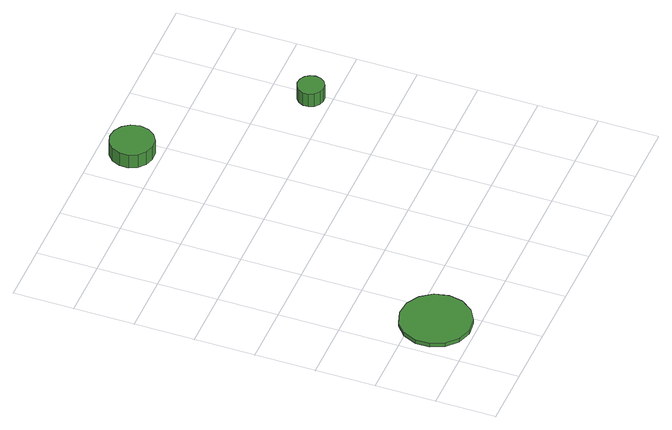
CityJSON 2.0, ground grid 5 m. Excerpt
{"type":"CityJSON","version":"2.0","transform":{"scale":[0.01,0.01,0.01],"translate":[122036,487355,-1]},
"CityObjects":{
"tree1":{"type":"SolitaryVegetationObject","attributes":{"function":"something"},"geometry":[{"type":"MultiSurface","lod":"1","boundaries":[[[0,1,2,3,4,5,6,7,8,9,10,11,12,13,14]],[[15,16,17,18,19,20,21,22,23,24,25,26,27,28,29]],[[0,29,28,1]],[[1,28,27,2]],[[2,27,26,3]],[[3,26,25,4]],[[4,25,24,5]],[[5,24,23,6]],[[6,23,22,7]],[[7,22,21,8]],[[8,21,20,9]],[[9,20,19,10]],[[10,19,18,11]],[[11,18,17,12]],[[12,17,16,13]],[[13,16,15,14]],[[14,15,29,0]]]}]},
"tree2":{"type":"SolitaryVegetationObject","attributes":{"function":"something"},"geometry":[{"type":"MultiSurface","lod":"1","boundaries":[[[30,31,32,33,34,35,36,37,38,39,40,41,42,43,44]],[[45,46,47,48,49,50,51,52,53,54,55,56,57,58,59]],[[30,59,58,31]],[[31,58,57,32]],[[32,57,56,33]],[[33,56,55,34]],[[34,55,54,35]],[[35,54,53,36]],[[36,53,52,37]],[[37,52,51,38]],[[38,51,50,39]],[[39,50,49,40]],[[40,49,48,41]],[[41,48,47,42]],[[42,47,46,43]],[[43,46,45,44]],[[44,45,59,30]]]}]},
"tree3":{"type":"SolitaryVegetationObject","attributes":{"function":"something"},"geometry":[{"type":"MultiSurface","lod":"1","boundaries":[[[60,61,62,63,64,65,66,67,68,69,70,71,72,73,74]],[[75,76,77,78,79,80,81,82,83,84,85,86,87,88,89]],[[60,89,88,61]],[[61,88,87,62]],[[62,87,86,63]],[[63,86,85,64]],[[64,85,84,65]],[[65,84,83,66]],[[66,83,82,67]],[[67,82,81,68]],[[68,81,80,69]],[[69,80,79,70]],[[70,79,78,71]],[[71,78,77,72]],[[72,77,76,73]],[[73,76,75,74]],[[74,75,89,60]]]}]}
},
"vertices":[
[655,332,123],[630,451,123],[558,549,123],[453,610,123],[332,622,123],[217,585,123],[126,504,123],[77,393,123],[77,271,123],[126,160,123],[217,79,123],[332,41,123],[453,54,123],[558,115,123],[630,213,123],[630,213,88],[558,115,88],[453,54,88],[332,41,88],[217,79,88],[126,160,88],[77,271,88],[77,393,88],[126,504,88],[217,585,88],[332,622,88],[453,610,88],[558,549,88],[630,451,88],[655,332,88],
[1495,3218,262],[1479,3292,262],[1435,3352,262],[1371,3389,262],[1296,3397,262],[1225,3374,262],[1170,3324,262],[1139,3256,262],[1139,3181,262],[1170,3113,262],[1225,3063,262],[1296,3040,262],[1371,3047,262],[1435,3085,262],[1479,3145,262],[1479,3145,133],[1435,3085,133],[1371,3047,133],[1296,3040,133],[1225,3063,133],[1170,3113,133],[1139,3181,133],[1139,3256,133],[1170,3324,133],[1225,3374,133],[1296,3397,133],[1371,3389,133],[1435,3352,133],[1479,3292,133],[1495,3218,133],
[2542,2165,245],[2532,2210,245],[2505,2247,245],[2466,2269,245],[2420,2274,245],[2377,2260,245],[2343,2230,245],[2324,2188,245],[2324,2142,245],[2343,2100,245],[2377,2070,245],[2420,2056,245],[2466,2061,245],[2505,2083,245],[2532,2120,245],[2532,2120,116],[2505,2083,116],[2466,2061,116],[2420,2056,116],[2377,2070,116],[2343,2100,116],[2324,2142,116],[2324,2188,116],[2343,2230,116],[2377,2260,116],[2420,2274,116],[2466,2269,116],[2505,2247,116],[2532,2210,116],[2542,2165,116]
]}
